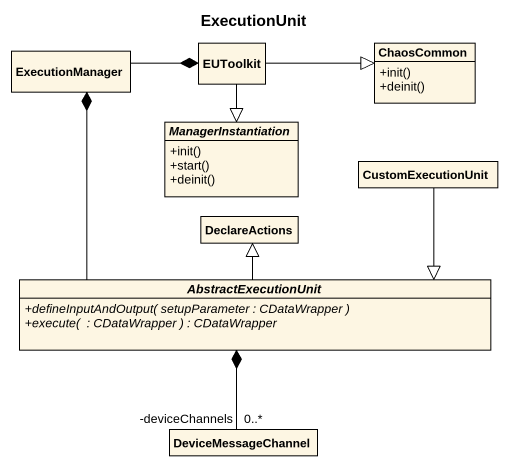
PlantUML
@startuml
title ExecutionUnit
hide circle
hide empty members
skinparam classAttributeIconSize 0
class ExecutionManager
class EUToolkit
class ChaosCommon {
  +init()
  +deinit()
}
abstract class ManagerInstantiation {
  +init()
  +start()
  +deinit()
}
class CustomExecutionUnit
class DeclareActions
abstract class AbstractExecutionUnit {
  {abstract} +defineInputAndOutput( setupParameter : CDataWrapper )
  {abstract} +execute(  : CDataWrapper ) : CDataWrapper
}
class DeviceMessageChannel
ExecutionManager *-- AbstractExecutionUnit
EUToolkit *-left- ExecutionManager
EUToolkit -right-|> ChaosCommon
EUToolkit --|> ManagerInstantiation
CustomExecutionUnit --|> AbstractExecutionUnit
AbstractExecutionUnit -up-|> DeclareActions
AbstractExecutionUnit *-- "-deviceChannels\n0..*" DeviceMessageChannel
@enduml
